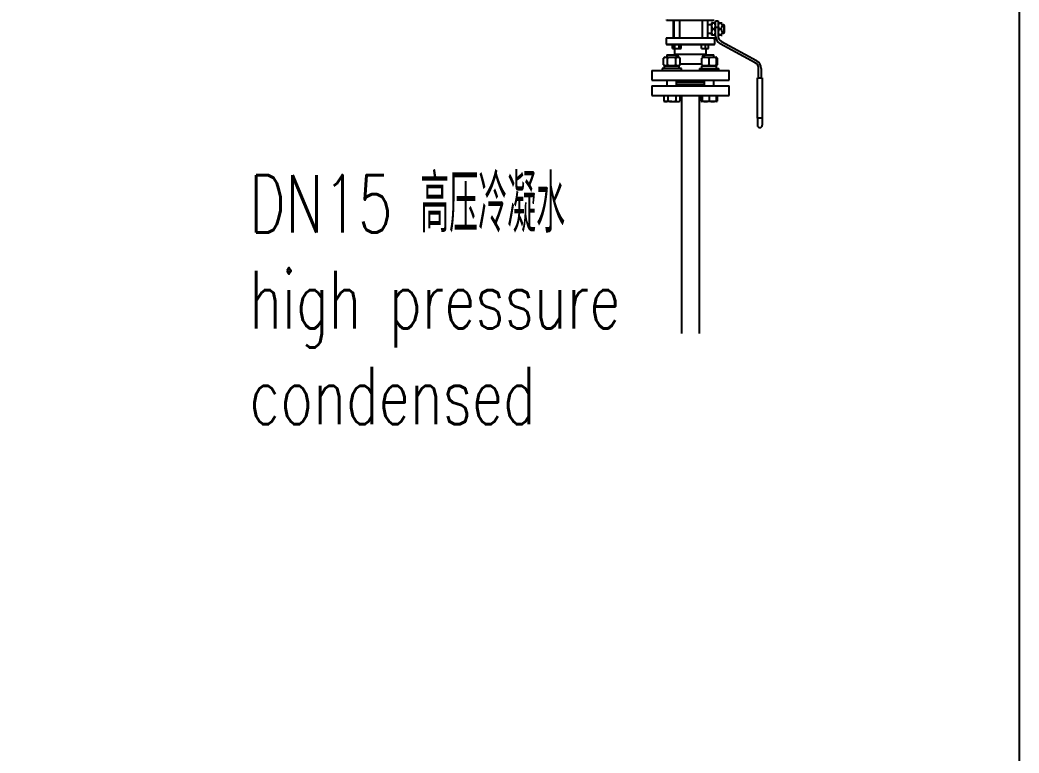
# Model space of a CAD drawing. Extents: x -681219 to -550379, y -242630 to -158199.
# Drawn here: x -631097 to -629360, y -167904 to -166629 of the extents above; entities that cross this region are included whole.
import ezdxf

# ---------------------------------------------------------------- set-up
doc = ezdxf.new("R2010")
doc.units = 0
doc.header["$LTSCALE"] = 1000
doc.layers.get('0').update_dxf_attribs({"linetype": 'CONTINUOUS'})
for name, color, linetype in [('$DDT_AUDIT_GENERATED_(9A3)', 7, 'CONTINUOUS'), ('12_GB93', 7, 'CONTINUOUS'), ('12_GB97.1', 7, 'CONTINUOUS'), ('GBT_9119.8_法兰_DN', 7, 'CONTINUOUS'), ('M12_GB6170', 7, 'CONTINUOUS'), ('M12×50_GB5782', 7, 'CONTINUOUS'), ('MYGL165_060801', 7, 'CONTINUOUS'), ('TEXT', 7, 'CONTINUOUS')]:
    doc.layers.add(name, color=color, linetype=linetype)
doc.styles.add('DIM_FONT', font='simplex.shx', dxfattribs={"width": 0.7, "bigfont": 'gbcbig.shx'})

msp = doc.modelspace()

# ---------------------------------------------------------------- linework, layer by layer
at = {"layer": '$DDT_AUDIT_GENERATED_(9A3)', "color": 7, "linetype": 'Continuous'}
for p, q in [((-629973.556, -166628.6287), (-629972.8501, -166629.3346)), ((-629972.8501, -166629.3346), (-629891.3745, -166629.3346)), ((-629961.4232, -166629.3346), (-629961.4232, -166660.3934)), ((-629959.8038, -166629.3346), (-629959.8038, -166660.3934)), ((-629949.8997, -166660.3934), (-629949.8997, -166629.3346)), ((-629910.8869, -166629.3346), (-629910.8869, -166660.3934)), ((-629900.9828, -166660.3934), (-629900.9828, -166629.3346)), ((-629891.0295, -166629.0046), (-629891.3745, -166629.3346)), ((-629891.3745, -166629.3346), (-629890.762, -166629.3346)), ((-629887.4383, -166630.7464), (-629883.203, -166630.7464)), ((-629887.4383, -166642.0405), (-629887.4383, -166630.7464)), ((-629883.203, -166630.7464), (-629883.203, -166642.0405)), ((-629894.4971, -166637.8052), (-629900.9828, -166637.8052)), ((-629894.356, -166633.9934), (-629894.4971, -166634.1346)), ((-629894.4971, -166634.1346), (-629894.4971, -166655.5934)), ((-629892.6743, -166633.9934), (-629894.356, -166633.9934)), ((-629892.6743, -166633.9934), (-629889.2612, -166633.9934)), ((-629892.6743, -166644.864), (-629889.2612, -166644.864)), ((-629889.2612, -166633.9934), (-629887.5795, -166633.9934)), ((-629887.4383, -166634.1346), (-629887.5795, -166633.9934)), ((-629883.203, -166642.0405), (-629887.4383, -166642.0405)), ((-629887.4383, -166656.8198), (-629887.4383, -166642.0405)), ((-629883.0618, -166633.9934), (-629883.203, -166634.1346)), ((-629883.203, -166642.0405), (-629883.203, -166656.8198)), ((-629881.3802, -166633.9934), (-629883.0618, -166633.9934)), ((-629881.3802, -166633.9934), (-629877.9671, -166633.9934)), ((-629881.3802, -166644.864), (-629877.9671, -166644.864)), ((-629877.9671, -166633.9934), (-629876.2854, -166633.9934)), ((-629876.1442, -166634.1346), (-629876.2854, -166633.9934)), ((-629873.3207, -166637.8052), (-629876.1442, -166637.8052)), ((-629873.3207, -166637.8052), (-629873.3207, -166651.9229)), ((-629871.9089, -166639.217), (-629873.3207, -166637.8052)), ((-629871.9089, -166650.5111), (-629871.9089, -166639.217)), ((-629972.8501, -166660.3934), (-629973.556, -166661.0993)), ((-629889.8043, -166661.0993), (-629973.556, -166661.0993)), ((-629973.556, -166661.0993), (-629973.556, -166670.9817)), ((-629972.8501, -166660.3934), (-629890.762, -166660.3934)), ((-629900.9828, -166651.9229), (-629894.4971, -166651.9229)), ((-629894.4971, -166655.5934), (-629894.356, -166655.7346)), ((-629892.6743, -166655.7346), (-629894.356, -166655.7346)), ((-629889.2612, -166655.7346), (-629892.6743, -166655.7346)), ((-629890.762, -166660.3934), (-629890.4222, -166660.7235)), ((-629890.4222, -166660.7235), (-629890.2367, -166660.7235)), ((-629890.2367, -166660.7235), (-629889.3635, -166660.7235)), ((-629890.2367, -166660.7235), (-629889.8043, -166661.0993)), ((-629890.1016, -166660.8409), (-629889.2402, -166660.8409)), ((-629889.2259, -166660.7235), (-629889.3635, -166660.7235)), ((-629889.2402, -166660.8409), (-629889.3635, -166660.7235)), ((-629889.2612, -166655.7346), (-629887.5815, -166655.7346)), ((-629888.8501, -166661.0993), (-629889.2259, -166660.7235)), ((-629889.0187, -166661.0993), (-629888.8501, -166661.0993)), ((-629888.8501, -166670.9817), (-629888.8501, -166661.0993)), ((-629887.5795, -166655.7346), (-629887.4383, -166655.5934)), ((-629883.203, -166655.5934), (-629883.0618, -166655.7346)), ((-629881.3802, -166655.7346), (-629883.0618, -166655.7346)), ((-629877.9671, -166655.7346), (-629881.3802, -166655.7346)), ((-629877.9671, -166655.7346), (-629876.2874, -166655.7346)), ((-629876.2854, -166655.7346), (-629876.1442, -166655.5934)), ((-629876.1442, -166651.9229), (-629873.3207, -166651.9229)), ((-629873.3207, -166651.9229), (-629871.9089, -166650.5111)), ((-629973.556, -166670.9817), (-629888.8501, -166670.9817)), ((-629973.556, -166670.9817), (-629972.8501, -166671.6876)), ((-629972.8501, -166671.6876), (-629889.556, -166671.6876)), ((-629962.4592, -166678.7464), (-629962.4592, -166671.6876)), ((-629962.4592, -166678.7464), (-629961.8986, -166678.7464)), ((-629961.8986, -166678.7464), (-629961.8986, -166671.6876)), ((-629961.8986, -166678.7464), (-629958.5553, -166678.7464)), ((-629958.7324, -166678.7464), (-629958.7324, -166688.6287)), ((-629958.5553, -166678.7464), (-629958.5553, -166671.6876)), ((-629958.5553, -166678.7464), (-629950.9135, -166678.7464)), ((-629950.9135, -166678.7464), (-629950.9135, -166671.6876)), ((-629950.9135, -166678.7464), (-629947.3315, -166678.7464)), ((-629947.3315, -166678.7464), (-629947.3315, -166671.6876)), ((-629911.8871, -166678.7464), (-629911.8871, -166671.6876)), ((-629911.8871, -166678.7464), (-629905.2005, -166678.7464)), ((-629905.2005, -166678.7464), (-629905.2005, -166671.6876)), ((-629905.2005, -166678.7464), (-629899.9468, -166678.7464)), ((-629903.6736, -166688.6287), (-629903.6736, -166678.7464)), ((-629899.9468, -166678.7464), (-629899.9468, -166671.6876)), ((-629889.556, -166671.6876), (-629888.8501, -166670.9817)), ((-629818.5025, -166703.6253), (-629879.3427, -166670.4544)), ((-629877.3153, -166666.7358), (-629816.4751, -166699.9068)), ((-629958.7324, -166688.6287), (-629903.6736, -166688.6287)), ((-629953.0854, -166688.6287), (-629953.0854, -166693.7111)), ((-629909.3207, -166693.7111), (-629909.3207, -166688.6287)), ((-629998.2618, -166716.864), (-629864.1442, -166716.864)), ((-629998.2618, -166716.864), (-629998.2618, -166733.8052)), ((-629948.9748, -166705.5699), (-629911.4652, -166705.5699)), ((-629864.1442, -166733.8052), (-629864.1442, -166716.864)), ((-629812.6148, -166729.5699), (-629812.6148, -166713.5413)), ((-629808.3795, -166713.5413), (-629808.3795, -166729.5699)), ((-629998.2618, -166733.8052), (-629864.1442, -166733.8052)), ((-629814.7324, -166729.5699), (-629806.2618, -166729.5699)), ((-629814.7324, -166800.1582), (-629814.7324, -166729.5699)), ((-629806.2618, -166729.5699), (-629806.2618, -166800.1582)), ((-629955.1761, -166736.6287), (-629907.2299, -166736.6287)), ((-629806.2618, -166800.1582), (-629814.7324, -166800.1582)), ((-629814.7324, -166800.1582), (-629814.7324, -166812.1582)), ((-629806.2618, -166800.1582), (-629806.2618, -166812.1582))]:
    msp.add_line(p, q, dxfattribs=at)
for centre, radius, start, end in [((-629884.6201, -166639.4287), 9.7166, 145.9868994, 214.0131006), ((-629884.6201, -166650.2993), 9.7166, 145.9868205, 214.0131795), ((-629884.6004, -166639.4287), 9.7329, 146.05178, 213.94822), ((-629884.6004, -166650.2993), 9.7329, 146.05178, 213.94822), ((-629897.3154, -166639.4287), 9.7166, 325.9868994, 34.0131006), ((-629897.3153, -166639.4287), 9.7166, 325.9868205, 34.0131795), ((-629897.3153, -166650.2993), 9.7166, 325.9868205, 34.0131795), ((-629897.3351, -166650.2993), 9.7329, 326.05178, 33.94822), ((-629873.326, -166639.4287), 9.7166, 145.9868994, 214.0131006), ((-629873.326, -166650.2993), 9.7166, 145.9868205, 214.0131795), ((-629873.3063, -166639.4287), 9.7329, 146.05178, 213.94822), ((-629873.3063, -166650.2993), 9.7329, 146.05178, 213.94822), ((-629886.0212, -166639.4287), 9.7166, 325.9868994, 34.0131006), ((-629886.0212, -166639.4287), 9.7166, 325.9868205, 34.0131795), ((-629886.0212, -166650.2993), 9.7166, 325.9868205, 34.0131795), ((-629886.0409, -166650.2993), 9.7329, 326.05178, 33.94822), ((-629871.9089, -166656.8198), 15.5294, 180, 241.4001527), ((-629871.9089, -166656.8198), 11.2941, 180, 241.4001527), ((-629823.9089, -166713.5413), 15.5294, 0, 61.4001527), ((-629823.9089, -166713.5413), 11.2941, 0, 61.4001527), ((-629810.4971, -166812.1582), 4.2353, 180, 0)]:
    msp.add_arc(centre, radius, start, end, dxfattribs=at)
for points, weights in [([(-629889.5464, -166663.3354), (-629889.6653, -166662.2139), (-629889.8043, -166661.0993)], [1, 0.999879220428, 1]), ([(-629889.5464, -166663.3354), (-629889.1931, -166662.2244), (-629889.0187, -166661.0993)], [1, 0.998934767684, 1])]:
    msp.add_rational_spline(points, weights, degree=2, dxfattribs=at)
msp.add_open_spline([(-629889.0187, -166661.0993), (-629889.1287, -166660.9698), (-629889.2402, -166660.8409)], degree=2, dxfattribs=at)
at = {"color": 0}
msp.add_lwpolyline([(-639802.9899, -162264.4832), (-629360.0241, -162264.4832), (-629360.0241, -173642.8712), (-639802.9899, -173642.8712)], close=True, dxfattribs=at)
at = {"layer": '12_GB93', "color": 7, "linetype": 'Continuous'}
for p, q in [((-629976.635, -166708.9582), (-629950.6585, -166708.9582)), ((-629976.635, -166708.9582), (-629976.635, -166713.3346)), ((-629950.6585, -166713.3346), (-629950.6585, -166712.6937)), ((-629911.7475, -166708.9582), (-629885.7711, -166708.9582)), ((-629911.7475, -166708.9582), (-629911.7475, -166713.3346)), ((-629885.7711, -166713.3346), (-629885.7711, -166708.9582))]:
    msp.add_line(p, q, dxfattribs=at)
for centre, start, end in [((-629963.6467, -166709.5991), 343.285053, 2.8284743), ((-629963.6467, -166712.6937), 357.1715257, 6.8420175)]:
    msp.add_arc(centre, 12.9882, start, end, dxfattribs=at)
at = {"layer": '12_GB97.1', "color": 7, "linetype": 'Continuous'}
for p, q in [((-629946.7056, -166713.3346), (-629980.5879, -166713.3346)), ((-629980.5879, -166713.3346), (-629980.5879, -166716.864)), ((-629946.7056, -166716.864), (-629946.7056, -166713.3346)), ((-629915.7005, -166713.3346), (-629881.8181, -166713.3346)), ((-629915.7005, -166713.3346), (-629915.7005, -166716.864)), ((-629881.8181, -166716.864), (-629881.8181, -166713.3346))]:
    msp.add_line(p, q, dxfattribs=at)
at = {"layer": 'GBT_9119.8_法兰_DN', "color": 7, "linetype": 'Continuous'}
for p, q in [((-629998.2618, -166743.6876), (-629864.1442, -166743.6876)), ((-629998.2618, -166743.6876), (-629998.2618, -166760.6287)), ((-629955.1761, -166740.864), (-629907.2299, -166740.864)), ((-629864.1442, -166760.6287), (-629864.1442, -166743.6876)), ((-629998.2618, -166760.6287), (-629864.1442, -166760.6287))]:
    msp.add_line(p, q, dxfattribs=at)
at = {"layer": 'M12_GB6170', "color": 7, "linetype": 'Continuous'}
for p, q in [((-629975.3644, -166693.7111), (-629978.3187, -166695.4168)), ((-629978.3187, -166707.2525), (-629978.3187, -166695.4168)), ((-629975.3644, -166693.7111), (-629951.9291, -166693.7111)), ((-629970.9827, -166707.2526), (-629970.9827, -166695.4166)), ((-629956.3108, -166707.2526), (-629956.3108, -166695.4166)), ((-629948.9748, -166695.4168), (-629951.9291, -166693.7111)), ((-629948.9748, -166707.2525), (-629948.9748, -166695.4168)), ((-629910.4769, -166693.7111), (-629911.4652, -166694.2817)), ((-629911.4652, -166707.2526), (-629911.4652, -166695.4166)), ((-629910.4769, -166693.7111), (-629887.0416, -166693.7111)), ((-629898.7593, -166707.2525), (-629898.7593, -166695.4168)), ((-629886.0534, -166694.2817), (-629887.0416, -166693.7111)), ((-629884.0874, -166695.4168), (-629886.0534, -166694.2817)), ((-629886.0534, -166707.2526), (-629886.0534, -166695.4166)), ((-629884.0874, -166707.2525), (-629884.0874, -166695.4168)), ((-629978.3187, -166707.2525), (-629975.3644, -166708.9582)), ((-629951.9291, -166708.9582), (-629948.9748, -166707.2525)), ((-629911.4652, -166708.3876), (-629910.4769, -166708.9582)), ((-629887.0416, -166708.9582), (-629886.0534, -166708.3876)), ((-629886.0534, -166708.3876), (-629884.0874, -166707.2525))]:
    msp.add_line(p, q, dxfattribs=at)
for centre, radius, start, end in [((-629974.6505, -166700.8632), 6.5665, 56.0428624, 123.9600489), ((-629952.6429, -166700.8632), 6.5664, 56.0398025, 123.9572862), ((-629905.1125, -166712.7913), 18.4996, 69.9144082, 110.0839111), ((-629892.4061, -166712.7913), 18.4996, 69.9161492, 110.0855318), ((-629974.6505, -166701.8061), 6.5664, 236.0398025, 303.9572862), ((-629952.6429, -166701.8061), 6.5665, 236.0428624, 303.9600489), ((-629905.1125, -166689.8779), 18.4996, 249.9161492, 290.0855318), ((-629892.4061, -166689.878), 18.4996, 249.9144082, 290.0839111)]:
    msp.add_arc(centre, radius, start, end, dxfattribs=at)
for points, knots in [([(-629956.3108, -166695.4166), (-629957.504, -166695.0721), (-629958.7264, -166694.7831), (-629961.1771, -166694.388), (-629962.4091, -166694.2816), (-629964.2687, -166694.2817), (-629964.8906, -166694.3081), (-629966.138, -166694.4129), (-629966.7579, -166694.4908), (-629968.5954, -166694.7891), (-629969.7969, -166695.0743), (-629970.9827, -166695.4166)], [0, 0, 0, 0, 0.25, 0.25, 0.5, 0.5, 0.625, 0.625, 0.75, 0.75, 1, 1, 1, 1]), ([(-629970.9827, -166707.2526), (-629969.7969, -166707.595), (-629968.5954, -166707.8801), (-629966.7579, -166708.1785), (-629966.138, -166708.2564), (-629964.8906, -166708.3611), (-629964.2687, -166708.3875), (-629962.4091, -166708.3877), (-629961.1771, -166708.2812), (-629958.7264, -166707.8861), (-629957.504, -166707.5971), (-629956.3108, -166707.2526)], [0, 0, 0, 0, 0.25, 0.25, 0.375, 0.375, 0.5, 0.5, 0.75, 0.75, 1, 1, 1, 1])]:
    msp.add_open_spline(points, degree=3, knots=knots, dxfattribs=at)
at = {"layer": 'M12×50_GB5782', "color": 7, "linetype": 'Continuous'}
for p, q in [((-629972.1173, -166690.0405), (-629955.1761, -166690.0405)), ((-629972.1173, -166690.0405), (-629972.1173, -166693.7111)), ((-629955.1761, -166693.7111), (-629955.1761, -166690.0405)), ((-629907.2299, -166690.0405), (-629890.2887, -166690.0405)), ((-629907.2299, -166690.0405), (-629907.2299, -166693.7111)), ((-629890.2887, -166693.7111), (-629890.2887, -166690.0405)), ((-629972.1173, -166733.8052), (-629972.1173, -166743.6876)), ((-629955.1761, -166743.6876), (-629955.1761, -166733.8052)), ((-629907.2299, -166733.8052), (-629907.2299, -166743.6876)), ((-629890.2887, -166743.6876), (-629890.2887, -166733.8052)), ((-629977.6585, -166760.6287), (-629977.6585, -166770.1329)), ((-629977.6585, -166770.1329), (-629975.7809, -166771.217)), ((-629970.6526, -166760.6287), (-629970.6526, -166770.1331)), ((-629956.6409, -166760.6287), (-629956.6409, -166770.1331)), ((-629951.5125, -166771.217), (-629949.635, -166770.1329)), ((-629949.635, -166760.6287), (-629949.635, -166770.1329)), ((-629912.7711, -166760.6287), (-629912.7711, -166770.1329)), ((-629912.7711, -166770.1329), (-629910.8935, -166771.217)), ((-629910.8935, -166760.6287), (-629910.8935, -166770.1331)), ((-629910.8935, -166771.217), (-629910.8935, -166770.1331)), ((-629898.7593, -166760.6287), (-629898.7593, -166770.1329)), ((-629886.6251, -166760.6287), (-629886.6251, -166770.1331)), ((-629886.6251, -166771.217), (-629884.7475, -166770.1329)), ((-629886.6251, -166770.1331), (-629886.6251, -166771.217)), ((-629884.7475, -166760.6287), (-629884.7475, -166770.1329)), ((-629963.6467, -166771.217), (-629975.7809, -166771.217)), ((-629963.6467, -166771.217), (-629951.5125, -166771.217)), ((-629886.6251, -166771.217), (-629910.8935, -166771.217))]:
    msp.add_line(p, q, dxfattribs=at)
for centre, radius, start, end in [((-629974.1554, -166764.9316), 6.271, 236.0398027, 303.9572862), ((-629953.138, -166764.9316), 6.271, 236.0428624, 303.9600487), ((-629904.8266, -166753.5402), 17.6673, 249.9161492, 290.0855315), ((-629892.692, -166753.5402), 17.6672, 249.9144082, 290.0839111)]:
    msp.add_arc(centre, radius, start, end, dxfattribs=at)
for points in [[(-629970.6526, -166770.1331), (-629969.5198, -166770.4601), (-629968.3721, -166770.7325), (-629966.032, -166771.1124), (-629964.8313, -166771.217), (-629963.6467, -166771.217)], [(-629963.6467, -166771.217), (-629962.4629, -166771.217), (-629961.2866, -166771.1152), (-629958.9473, -166770.738), (-629957.7803, -166770.4621), (-629956.6409, -166770.1331)]]:
    msp.add_open_spline(points, degree=3, knots=[0, 0, 0, 0, 0.5, 0.5, 1, 1, 1, 1], dxfattribs=at)
at = {"layer": 'MYGL165_060801', "color": 3, "linetype": 'Continuous'}
for p, q in [((-629946.7324, -166760.6287), (-629946.7324, -167174.646)), ((-629915.6736, -167174.646), (-629915.6736, -166760.6287))]:
    msp.add_line(p, q, dxfattribs=at)

# ---------------------------------------------------------------- texts
at = {"layer": 'TEXT', "insert": (-630698.0652, -166898.8037), "char_height": 100, "width": 928.529086, "attachment_point": 1, "style": 'DIM_FONT'}
msp.add_mtext('DN15 高压冷凝水\\Phigh pressure condensed', dxfattribs=at)

doc.saveas('drawing.dxf')
